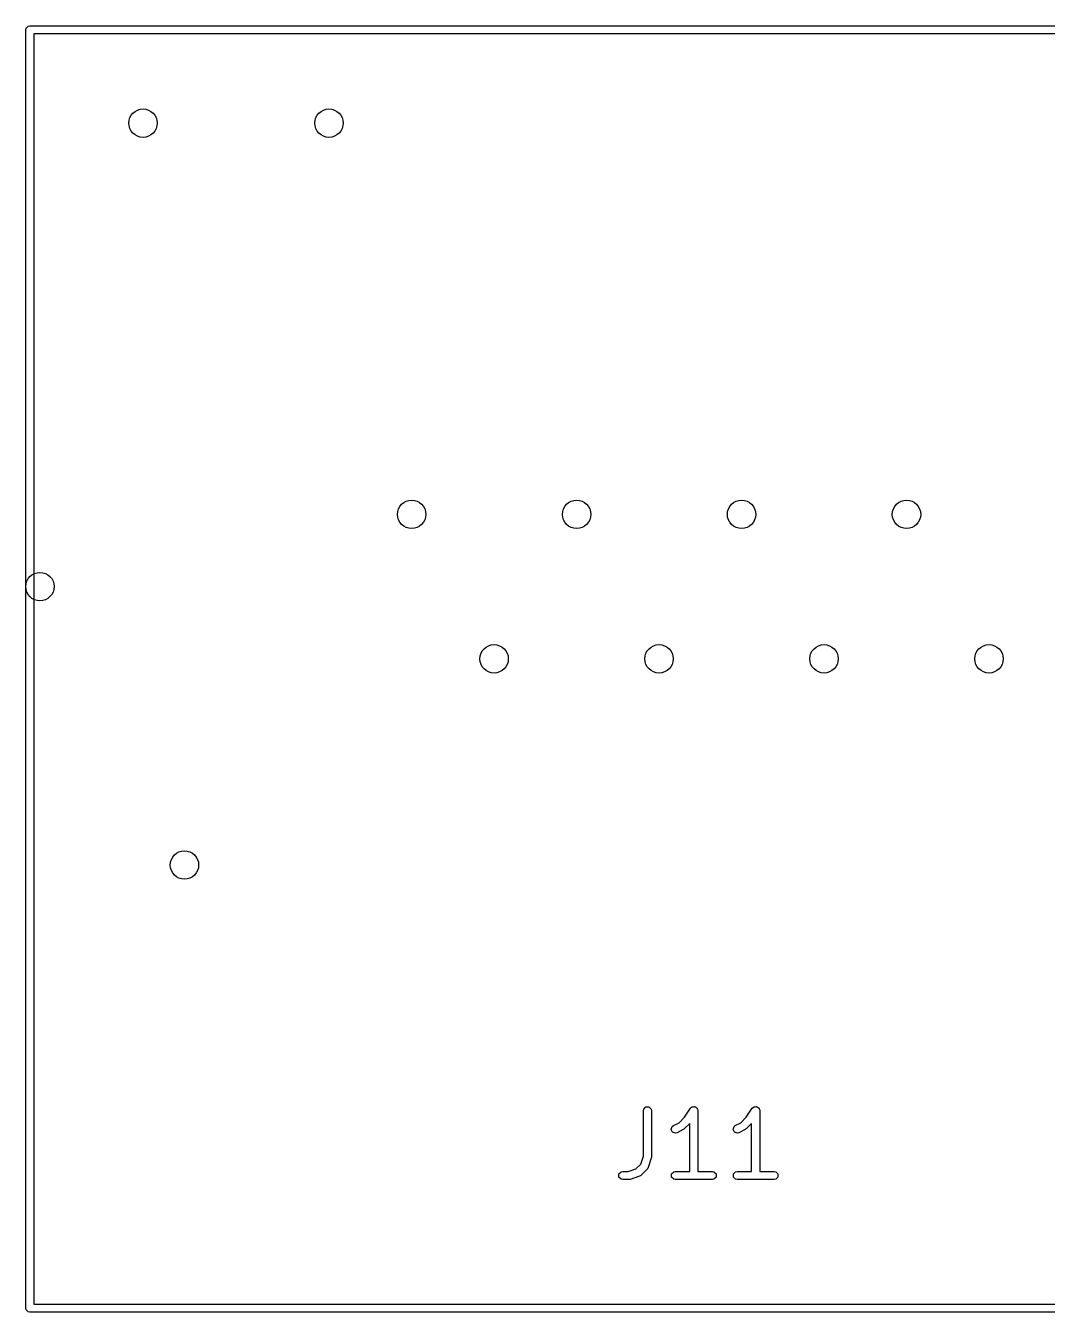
# Model space of a CAD drawing. Header units: inches. Extents: x -1.73 to 1.98, y -0.03 to 4.65.
# Drawn here: x 0.429 to 0.924, y 0.002 to 0.626 of the extents above; entities that cross this region are included whole.
import ezdxf

# ---------------------------------------------------------------- set-up
doc = ezdxf.new("R2010")
doc.units = ezdxf.units.IN
doc.header["$MEASUREMENT"] = 0
doc.layers.add('BLACK', color=250, linetype='CONTINUOUS')

msp = doc.modelspace()

# ---------------------------------------------------------------- linework, layer by layer
at = {"layer": 'BLACK', "linetype": 'CONTINUOUS'}
for p, q in [((0.42854, 0.62402), (0.42869, 0.62477)), ((0.42854, 0.00394), (0.42854, 0.62402)), ((0.42869, 0.62477), (0.42976, 0.62583)), ((0.42976, 0.62583), (0.43051, 0.62598)), ((0.43051, 0.62598), (1.08051, 0.62598)), ((0.43248, 0.62205), (0.43248, 0.00591)), ((1.07854, 0.62205), (0.43248, 0.62205)), ((0.72805, 0.09981), (0.7282, 0.10056)), ((0.7282, 0.10056), (0.72926, 0.10163)), ((0.72926, 0.10163), (0.73077, 0.10163)), ((0.73077, 0.10163), (0.73183, 0.10056)), ((0.73183, 0.10056), (0.73198, 0.09981)), ((0.74798, 0.09656), (0.75087, 0.1009)), ((0.75087, 0.1009), (0.75142, 0.10144)), ((0.75142, 0.10144), (0.75162, 0.10148)), ((0.75162, 0.10148), (0.75176, 0.10163)), ((0.75176, 0.10163), (0.75233, 0.10163)), ((0.75233, 0.10163), (0.75289, 0.10174)), ((0.75289, 0.10174), (0.75306, 0.10163)), ((0.75306, 0.10163), (0.75327, 0.10163)), ((0.75327, 0.10163), (0.75367, 0.10122)), ((0.75367, 0.10122), (0.75415, 0.1009)), ((0.75415, 0.1009), (0.75419, 0.1007)), ((0.75419, 0.1007), (0.75433, 0.10056)), ((0.75433, 0.10056), (0.75448, 0.09981)), ((0.77798, 0.09656), (0.78087, 0.1009)), ((0.78087, 0.1009), (0.78141, 0.10144)), ((0.78141, 0.10144), (0.78161, 0.10148)), ((0.78161, 0.10148), (0.78176, 0.10163)), ((0.78176, 0.10163), (0.78233, 0.10163)), ((0.78233, 0.10163), (0.78289, 0.10174)), ((0.78289, 0.10174), (0.78306, 0.10163)), ((0.78306, 0.10163), (0.78326, 0.10163)), ((0.78326, 0.10163), (0.78367, 0.10122)), ((0.78367, 0.10122), (0.78414, 0.1009)), ((0.78414, 0.1009), (0.78418, 0.1007)), ((0.78418, 0.1007), (0.78433, 0.10056)), ((0.78433, 0.10056), (0.78448, 0.09981)), ((0.72805, 0.07763), (0.72805, 0.09981)), ((0.73198, 0.09981), (0.73198, 0.07731)), ((0.74263, 0.09257), (0.74535, 0.09393)), ((0.74535, 0.09393), (0.74798, 0.09656)), ((0.75448, 0.09981), (0.75448, 0.07028)), ((0.77263, 0.09257), (0.77534, 0.09393)), ((0.77534, 0.09393), (0.77798, 0.09656)), ((0.78448, 0.09981), (0.78448, 0.07028)), ((0.74155, 0.09067), (0.74203, 0.0921)), ((0.74222, 0.08932), (0.74155, 0.09067)), ((0.74203, 0.0921), (0.74263, 0.09257)), ((0.74365, 0.08884), (0.74222, 0.08932)), ((0.74439, 0.08905), (0.74365, 0.08884)), ((0.74739, 0.09055), (0.74439, 0.08905)), ((0.74764, 0.09074), (0.74739, 0.09055)), ((0.7479, 0.09092), (0.74764, 0.09074)), ((0.75054, 0.09356), (0.7479, 0.09092)), ((0.75054, 0.07028), (0.75054, 0.09356)), ((0.77155, 0.09067), (0.77202, 0.0921)), ((0.77222, 0.08932), (0.77155, 0.09067)), ((0.77202, 0.0921), (0.77263, 0.09257)), ((0.77365, 0.08884), (0.77222, 0.08932)), ((0.77439, 0.08905), (0.77365, 0.08884)), ((0.77739, 0.09055), (0.77439, 0.08905)), ((0.77764, 0.09074), (0.77739, 0.09055)), ((0.7779, 0.09092), (0.77764, 0.09074)), ((0.78054, 0.09356), (0.7779, 0.09092)), ((0.78054, 0.07028), (0.78054, 0.09356)), ((0.72679, 0.07387), (0.72805, 0.07763)), ((0.73188, 0.07669), (0.73038, 0.07219)), ((0.73192, 0.077), (0.73188, 0.07669)), ((0.73198, 0.07731), (0.73192, 0.077)), ((0.7162, 0.06906), (0.71726, 0.07013)), ((0.7162, 0.06756), (0.7162, 0.06906)), ((0.71726, 0.07013), (0.71802, 0.07028)), ((0.71802, 0.07028), (0.7207, 0.07028)), ((0.7207, 0.07028), (0.72445, 0.07153)), ((0.72445, 0.07153), (0.72679, 0.07387)), ((0.72991, 0.07142), (0.72691, 0.06842)), ((0.72996, 0.0715), (0.72991, 0.07142)), ((0.73, 0.07152), (0.72996, 0.0715)), ((0.73016, 0.07179), (0.73, 0.07152)), ((0.73033, 0.07206), (0.73016, 0.07179)), ((0.73038, 0.07219), (0.73033, 0.0721)), ((0.73033, 0.0721), (0.73033, 0.07206)), ((0.74169, 0.06906), (0.74276, 0.07013)), ((0.74169, 0.06756), (0.74169, 0.06906)), ((0.74276, 0.07013), (0.74351, 0.07028)), ((0.74351, 0.07028), (0.75054, 0.07028)), ((0.75448, 0.07028), (0.76151, 0.07028)), ((0.76151, 0.07028), (0.76226, 0.07013)), ((0.76226, 0.07013), (0.76333, 0.06906)), ((0.76333, 0.06906), (0.76333, 0.06756)), ((0.77169, 0.06906), (0.77276, 0.07013)), ((0.77169, 0.06756), (0.77169, 0.06906)), ((0.77276, 0.07013), (0.77351, 0.07028)), ((0.77351, 0.07028), (0.78054, 0.07028)), ((0.78448, 0.07028), (0.79151, 0.07028)), ((0.79151, 0.07028), (0.79226, 0.07013)), ((0.79226, 0.07013), (0.79333, 0.06906)), ((0.79333, 0.06906), (0.79333, 0.06756)), ((0.71726, 0.06649), (0.7162, 0.06756)), ((0.71802, 0.06634), (0.71726, 0.06649)), ((0.72102, 0.06634), (0.71802, 0.06634)), ((0.72133, 0.0664), (0.72102, 0.06634)), ((0.72164, 0.06644), (0.72133, 0.0664)), ((0.72614, 0.06794), (0.72164, 0.06644)), ((0.72622, 0.06799), (0.72614, 0.06794)), ((0.72627, 0.06799), (0.72622, 0.06799)), ((0.72653, 0.06817), (0.72627, 0.06799)), ((0.72681, 0.06832), (0.72653, 0.06817)), ((0.72683, 0.06836), (0.72681, 0.06832)), ((0.72691, 0.06842), (0.72683, 0.06836)), ((0.74276, 0.06649), (0.74169, 0.06756)), ((0.74351, 0.06634), (0.74276, 0.06649)), ((0.76151, 0.06634), (0.74351, 0.06634)), ((0.76226, 0.06649), (0.76151, 0.06634)), ((0.76333, 0.06756), (0.76226, 0.06649)), ((0.77276, 0.06649), (0.77169, 0.06756)), ((0.77351, 0.06634), (0.77276, 0.06649)), ((0.79151, 0.06634), (0.77351, 0.06634)), ((0.79226, 0.06649), (0.79151, 0.06634)), ((0.79333, 0.06756), (0.79226, 0.06649)), ((0.42869, 0.00318), (0.42854, 0.00394)), ((0.42976, 0.00212), (0.42869, 0.00318)), ((0.43051, 0.00197), (0.42976, 0.00212)), ((1.04114, 0.00197), (0.43051, 0.00197)), ((0.43248, 0.00591), (1.04033, 0.00591))]:
    msp.add_line(p, q, dxfattribs=at)
at = {"layer": 'BLACK'}
for centre in [(0.48543, 0.57874), (0.48543, 0.57874), (0.57559, 0.57874), (0.57559, 0.57874), (0.61567, 0.38898), (0.61567, 0.38898), (0.69567, 0.38898), (0.69567, 0.38898), (0.77567, 0.38898), (0.77567, 0.38898), (0.85567, 0.38898), (0.85567, 0.38898), (0.43543, 0.35394), (0.43543, 0.35394), (0.65567, 0.3189), (0.65567, 0.3189), (0.73567, 0.3189), (0.73567, 0.3189), (0.81567, 0.3189), (0.81567, 0.3189), (0.89567, 0.3189), (0.89567, 0.3189), (0.50551, 0.2189), (0.50551, 0.2189)]:
    msp.add_circle(centre, 0.00689, dxfattribs=at)

doc.saveas('drawing.dxf')
